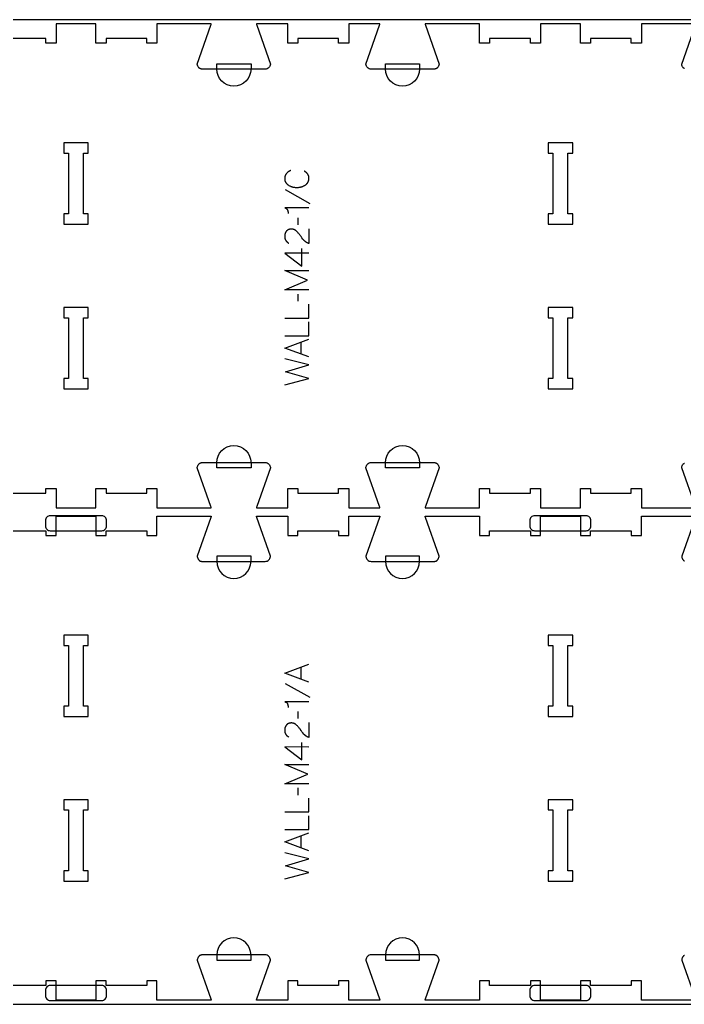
# Model space of a CAD drawing. Extents: x 0 to 4485, y 0 to 10771.
# Drawn here: x 1537 to 2360, y 5669 to 6889 of the extents above; entities that cross this region are included whole.
import ezdxf

# ---------------------------------------------------------------- set-up
doc = ezdxf.new("R2010")
doc.units = 0
for name, color, linetype in [('0_SHEET_SPRUCEPLY_2440X122', 1, 'CONTINUOUS'), ('1_ANYTOOL_1MMDEEP_LABELS_S', 2, 'CONTINUOUS'), ('3_ANYTOOL_CUTTHROUGH_INSID', 4, 'CONTINUOUS'), ('4_ANYTOOL_CUTTHROUGH_OUTSI', 5, 'CONTINUOUS'), ('5_ANYTOOL_HALF_MILL_9MM_IN', 3, 'CONTINUOUS')]:
    doc.layers.add(name, color=color, linetype=linetype)

msp = doc.modelspace()

# ---------------------------------------------------------------- linework, layer by layer
at = {"layer": '0_SHEET_SPRUCEPLY_2440X122'}
msp.add_lwpolyline([(371.7, 6889.4), (371.7, 5669.4), (2811.7, 5669.4), (2811.7, 6889.4)], close=True, dxfattribs=at)
at = {"layer": '1_ANYTOOL_1MMDEEP_LABELS_S', "color": 2}
for points in [[(1872.8, 6702.6), (1872.4, 6702.4), (1872, 6702.3), (1871.6, 6702.1), (1871.2, 6701.9), (1870.8, 6701.7), (1870.5, 6701.5), (1870.1, 6701.3), (1869.8, 6701), (1869.5, 6700.8), (1869.1, 6700.5), (1868.8, 6700.3), (1868.5, 6700), (1868.2, 6699.7), (1867.9, 6699.4), (1867.7, 6699.2), (1867.4, 6698.8), (1867.3, 6698.7), (1867.1, 6698.5), (1867, 6698.4), (1866.9, 6698.2), (1866.8, 6698), (1866.7, 6697.9), (1866.6, 6697.7), (1866.5, 6697.5), (1866.4, 6697.3), (1866.3, 6697.2), (1866.2, 6697), (1866.1, 6696.8), (1866, 6696.6), (1865.9, 6696.4), (1865.9, 6696.3), (1865.8, 6696.1), (1865.7, 6695.9), (1865.7, 6695.7), (1865.6, 6695.5), (1865.6, 6695.3), (1865.5, 6695.1), (1865.5, 6694.9), (1865.4, 6694.7), (1865.4, 6694.5), (1865.4, 6694.3), (1865.3, 6694), (1865.3, 6693.8), (1865.3, 6693.6), (1865.3, 6693.4), (1865.3, 6693.2), (1865.3, 6693), (1865.3, 6692.7), (1865.3, 6692.4), (1865.3, 6692.1), (1865.3, 6691.7), (1865.3, 6691.4), (1865.4, 6691.1), (1865.4, 6690.8), (1865.5, 6690.4), (1865.6, 6690.1), (1865.6, 6689.8), (1865.7, 6689.5), (1865.8, 6689.3), (1865.9, 6689), (1866, 6688.7), (1866.1, 6688.6), (1866.2, 6688.4), (1866.2, 6688.3), (1866.3, 6688.2), (1866.4, 6688), (1866.4, 6687.9), (1866.5, 6687.8), (1866.6, 6687.6), (1866.7, 6687.5), (1866.7, 6687.4), (1866.8, 6687.3), (1866.9, 6687.1), (1867, 6687), (1867.1, 6686.9), (1867.3, 6686.7), (1867.5, 6686.4), (1867.7, 6686.2), (1867.9, 6686), (1868.1, 6685.8), (1868.4, 6685.5), (1868.6, 6685.3), (1868.9, 6685.1), (1869.1, 6684.9), (1869.4, 6684.8), (1869.7, 6684.6), (1870, 6684.4), (1870.5, 6684.1), (1871.1, 6683.7), (1871.7, 6683.4), (1872.4, 6683.2), (1873, 6682.9), (1873.6, 6682.7), (1874.2, 6682.5), (1874.9, 6682.3), (1875.5, 6682.1), (1876.2, 6682), (1876.8, 6681.9), (1877.5, 6681.8), (1878.2, 6681.7), (1878.9, 6681.6), (1879.6, 6681.6), (1880.3, 6681.6), (1881, 6681.6), (1881.7, 6681.6), (1882.3, 6681.7), (1883, 6681.8), (1883.7, 6681.9), (1884.3, 6682), (1885, 6682.1), (1885.3, 6682.2), (1885.6, 6682.3), (1886, 6682.4), (1886.3, 6682.5), (1886.6, 6682.6), (1886.9, 6682.7), (1887.2, 6682.8), (1887.5, 6682.9), (1888.2, 6683.2), (1888.8, 6683.5), (1889.4, 6683.8), (1890, 6684.1), (1890.6, 6684.4), (1890.9, 6684.6), (1891.1, 6684.8), (1891.4, 6685), (1891.7, 6685.2), (1891.9, 6685.4), (1892.2, 6685.6), (1892.4, 6685.8), (1892.6, 6686.1), (1892.8, 6686.3), (1893, 6686.5), (1893.2, 6686.7), (1893.3, 6686.9), (1893.4, 6687), (1893.5, 6687.1), (1893.6, 6687.2), (1893.7, 6687.4), (1893.8, 6687.5), (1893.9, 6687.6), (1893.9, 6687.8), (1894, 6687.9), (1894.1, 6688), (1894.2, 6688.2), (1894.2, 6688.3), (1894.4, 6688.6), (1894.5, 6688.9), (1894.6, 6689.2), (1894.7, 6689.4), (1894.8, 6689.7), (1894.9, 6690.1), (1895, 6690.4), (1895, 6690.7), (1895.1, 6691), (1895.2, 6691.3), (1895.2, 6691.7), (1895.2, 6692), (1895.2, 6692.4), (1895.3, 6692.7), (1895.3, 6693.1), (1895.3, 6693.5), (1895.2, 6693.8), (1895.2, 6694), (1895.2, 6694.2), (1895.2, 6694.4), (1895.2, 6694.6), (1895.1, 6694.7), (1895.1, 6694.9), (1895.1, 6695.1), (1895, 6695.3), (1895, 6695.4), (1895, 6695.6), (1894.9, 6695.8), (1894.9, 6695.9), (1894.8, 6696.1), (1894.7, 6696.3), (1894.7, 6696.4), (1894.6, 6696.6), (1894.6, 6696.7), (1894.5, 6696.9), (1894.4, 6697), (1894.3, 6697.2), (1894.3, 6697.3), (1894.2, 6697.5), (1894.1, 6697.6), (1894, 6697.8), (1893.9, 6697.9), (1893.8, 6698), (1893.7, 6698.2), (1893.6, 6698.3), (1893.4, 6698.6), (1893.2, 6698.8), (1893, 6699.1), (1892.8, 6699.3), (1892.5, 6699.6), (1892.3, 6699.8), (1892, 6700.1), (1891.8, 6700.3), (1891.5, 6700.5), (1891.2, 6700.7), (1891, 6700.9), (1890.7, 6701.1), (1890.4, 6701.3), (1890.1, 6701.5), (1889.8, 6701.7), (1889.4, 6701.9)], [(1865.7, 6679), (1896.5, 6661.8)], [(1895.3, 6656.3), (1865.2, 6656.3), (1865.4, 6656.2), (1865.5, 6656.2), (1865.7, 6656.2), (1865.8, 6656.2), (1865.9, 6656.1), (1866.1, 6656.1), (1866.2, 6656), (1866.4, 6656), (1866.5, 6655.9), (1866.6, 6655.9), (1866.7, 6655.9), (1866.7, 6655.8), (1866.8, 6655.8), (1866.8, 6655.8), (1866.9, 6655.7), (1867, 6655.7), (1867, 6655.7), (1867.1, 6655.6), (1867.1, 6655.6), (1867.2, 6655.5), (1867.2, 6655.5), (1867.3, 6655.5), (1867.3, 6655.4), (1867.4, 6655.4), (1867.5, 6655.3), (1867.5, 6655.3), (1867.6, 6655.2), (1867.6, 6655.2), (1867.6, 6655.2), (1867.7, 6655.1), (1867.7, 6655.1), (1867.8, 6655), (1867.9, 6654.9), (1868, 6654.8), (1868.1, 6654.7), (1868.1, 6654.6), (1868.2, 6654.4), (1868.3, 6654.3), (1868.4, 6654.2), (1868.4, 6654.1), (1868.5, 6653.9), (1868.6, 6653.8), (1868.6, 6653.6), (1868.7, 6653.4), (1868.9, 6653.1), (1869, 6652.8), (1869.1, 6652.5), (1869.1, 6652.2), (1869.2, 6652), (1869.3, 6651.7), (1869.4, 6651.4), (1869.4, 6651.1), (1869.5, 6650.9), (1869.5, 6650.6), (1869.5, 6650.3), (1869.6, 6650.1), (1869.6, 6649.8), (1869.6, 6649.5), (1869.6, 6649.3)], [(1881.4, 6644.1), (1881.5, 6635.3)], [(1895.2, 6630.4), (1895.2, 6612.1), (1894.7, 6612.3), (1894.5, 6612.3), (1894.3, 6612.4), (1894.1, 6612.5), (1893.8, 6612.6), (1893.6, 6612.7), (1893.4, 6612.8), (1893.2, 6612.9), (1893, 6613), (1892.8, 6613.1), (1892.6, 6613.2), (1892.4, 6613.3), (1892.2, 6613.4), (1892, 6613.6), (1891.8, 6613.7), (1891.6, 6613.8), (1891.4, 6614), (1891.2, 6614.1), (1891, 6614.2), (1890.9, 6614.4), (1890.7, 6614.5), (1890.5, 6614.7), (1890.3, 6614.8), (1890.2, 6615), (1890, 6615.1), (1889.8, 6615.3), (1889.7, 6615.5), (1889.5, 6615.6), (1889.3, 6615.8), (1889, 6616.2), (1887.8, 6617.6), (1886.6, 6619.1), (1885.5, 6620.6), (1884.3, 6622.2), (1883.8, 6622.9), (1883.2, 6623.7), (1882.6, 6624.4), (1882, 6625.1), (1881.4, 6625.7), (1880.8, 6626.4), (1880.2, 6627), (1879.6, 6627.6), (1879.5, 6627.7), (1879.3, 6627.9), (1879.1, 6628), (1879, 6628.1), (1878.8, 6628.3), (1878.6, 6628.4), (1878.5, 6628.5), (1878.3, 6628.6), (1878.1, 6628.7), (1878, 6628.8), (1877.8, 6628.9), (1877.6, 6629), (1877.4, 6629.1), (1877.2, 6629.2), (1877, 6629.3), (1876.8, 6629.4), (1876.7, 6629.4), (1876.5, 6629.5), (1876.3, 6629.6), (1876.1, 6629.6), (1875.9, 6629.7), (1875.7, 6629.7), (1875.5, 6629.8), (1875.2, 6629.8), (1875, 6629.8), (1874.8, 6629.9), (1874.6, 6629.9), (1874.4, 6629.9), (1874.2, 6629.9), (1873.9, 6629.9), (1873.7, 6629.9), (1873.5, 6629.9), (1873.2, 6629.9), (1873, 6629.9), (1872.8, 6629.9), (1872.5, 6629.9), (1872.3, 6629.9), (1872.1, 6629.9), (1871.8, 6629.8), (1871.6, 6629.8), (1871.4, 6629.7), (1871.2, 6629.7), (1871, 6629.7), (1870.7, 6629.6), (1870.5, 6629.5), (1870.3, 6629.5), (1870.1, 6629.4), (1869.9, 6629.3), (1869.8, 6629.2), (1869.6, 6629.1), (1869.4, 6629.1), (1869.2, 6629), (1869, 6628.9), (1868.9, 6628.8), (1868.7, 6628.6), (1868.5, 6628.5), (1868.4, 6628.4), (1868.2, 6628.3), (1868.1, 6628.1), (1867.9, 6628), (1867.8, 6627.9), (1867.6, 6627.7), (1867.5, 6627.6), (1867.4, 6627.4), (1867.2, 6627.3), (1867.1, 6627.1), (1867, 6626.9), (1866.9, 6626.8), (1866.8, 6626.6), (1866.7, 6626.4), (1866.5, 6626.3), (1866.4, 6626.1), (1866.3, 6625.9), (1866.3, 6625.7), (1866.2, 6625.5), (1866.1, 6625.3), (1866, 6625.1), (1865.9, 6625), (1865.9, 6624.8), (1865.8, 6624.6), (1865.7, 6624.4), (1865.7, 6624.2), (1865.6, 6623.9), (1865.6, 6623.7), (1865.5, 6623.5), (1865.5, 6623.3), (1865.4, 6623.1), (1865.4, 6622.9), (1865.4, 6622.7), (1865.3, 6622.4), (1865.3, 6622.2), (1865.3, 6622), (1865.3, 6621.7), (1865.3, 6621.5), (1865.3, 6621), (1865.3, 6620.7), (1865.3, 6620.3), (1865.3, 6620), (1865.3, 6619.6), (1865.4, 6619.3), (1865.4, 6618.9), (1865.5, 6618.6), (1865.6, 6618.3), (1865.7, 6618), (1865.7, 6617.8), (1865.8, 6617.7), (1865.8, 6617.5), (1865.9, 6617.4), (1865.9, 6617.2), (1866, 6617.1), (1866, 6616.9), (1866.1, 6616.8), (1866.2, 6616.6), (1866.2, 6616.5), (1866.3, 6616.4), (1866.4, 6616.2), (1866.5, 6616.1), (1866.5, 6616), (1866.6, 6615.8), (1866.7, 6615.7), (1866.8, 6615.6), (1866.9, 6615.4), (1867, 6615.3), (1867.1, 6615.2), (1867.2, 6615.1), (1867.3, 6614.9), (1867.4, 6614.8), (1867.5, 6614.7), (1867.6, 6614.6), (1867.7, 6614.5), (1867.8, 6614.4), (1867.9, 6614.3), (1868, 6614.2), (1868.1, 6614), (1868.3, 6613.9), (1868.4, 6613.8), (1868.6, 6613.6), (1868.9, 6613.4), (1869.2, 6613.2), (1869.5, 6613.1), (1869.7, 6612.9), (1870.1, 6612.7), (1870.4, 6612.5)], [(1895.3, 6600.2), (1865.2, 6600.2), (1886.6, 6584.2)], [(1886.6, 6584.2), (1886.6, 6606)], [(1895.3, 6554.6), (1865.3, 6554.6), (1893.6, 6566.6), (1865.4, 6578.6), (1895.3, 6578.6)], [(1881.4, 6549.5), (1881.5, 6540.7)], [(1865.3, 6519.8), (1895.3, 6519.8), (1895.3, 6536.9)], [(1865.3, 6497.9), (1895.3, 6497.9), (1895.3, 6515)], [(1895.3, 6471.7), (1865.3, 6482.6), (1895.3, 6493.7)], [(1885.7, 6475.2), (1885.7, 6490.1)], [(1865.3, 6437), (1895.3, 6444.7), (1866.2, 6453.2), (1895.3, 6461.6), (1865.3, 6469.1)], [(1895.3, 6068.7), (1865.3, 6079.6), (1895.3, 6090.7)], [(1885.7, 6072.2), (1885.7, 6087.1)], [(1865.8, 6067), (1896.5, 6049.8)], [(1895.3, 6044.3), (1865.2, 6044.3), (1865.4, 6044.3), (1865.5, 6044.2), (1865.7, 6044.2), (1865.8, 6044.2), (1866, 6044.1), (1866.1, 6044.1), (1866.2, 6044.1), (1866.4, 6044), (1866.5, 6044), (1866.6, 6043.9), (1866.7, 6043.9), (1866.7, 6043.8), (1866.8, 6043.8), (1866.9, 6043.8), (1866.9, 6043.7), (1867, 6043.7), (1867, 6043.7), (1867.1, 6043.6), (1867.2, 6043.6), (1867.2, 6043.6), (1867.3, 6043.5), (1867.3, 6043.5), (1867.4, 6043.4), (1867.4, 6043.4), (1867.5, 6043.4), (1867.5, 6043.3), (1867.6, 6043.3), (1867.6, 6043.2), (1867.7, 6043.2), (1867.7, 6043.1), (1867.8, 6043.1), (1867.8, 6043), (1867.9, 6042.9), (1868, 6042.8), (1868.1, 6042.7), (1868.2, 6042.6), (1868.2, 6042.5), (1868.3, 6042.3), (1868.4, 6042.2), (1868.5, 6042.1), (1868.5, 6042), (1868.6, 6041.8), (1868.7, 6041.7), (1868.8, 6041.4), (1868.9, 6041.1), (1869, 6040.8), (1869.1, 6040.5), (1869.2, 6040.3), (1869.2, 6040), (1869.3, 6039.7), (1869.4, 6039.4), (1869.4, 6039.2), (1869.5, 6038.9), (1869.5, 6038.6), (1869.6, 6038.3), (1869.6, 6038.1), (1869.6, 6037.8), (1869.6, 6037.6), (1869.6, 6037.3)], [(1881.4, 6032.2), (1881.5, 6023.4)], [(1895.2, 6018.4), (1895.2, 6000.1), (1894.7, 6000.3), (1894.5, 6000.4), (1894.3, 6000.5), (1894.1, 6000.5), (1893.9, 6000.6), (1893.6, 6000.7), (1893.4, 6000.8), (1893.2, 6000.9), (1893, 6001), (1892.8, 6001.1), (1892.6, 6001.2), (1892.4, 6001.4), (1892.2, 6001.5), (1892, 6001.6), (1891.8, 6001.7), (1891.6, 6001.8), (1891.4, 6002), (1891.3, 6002.1), (1891.1, 6002.2), (1890.9, 6002.4), (1890.7, 6002.5), (1890.5, 6002.7), (1890.4, 6002.8), (1890.2, 6003), (1890, 6003.2), (1889.9, 6003.3), (1889.7, 6003.5), (1889.5, 6003.7), (1889.4, 6003.8), (1889.1, 6004.2), (1887.8, 6005.7), (1886.6, 6007.2), (1885.5, 6008.7), (1884.4, 6010.2), (1883.8, 6011), (1883.2, 6011.7), (1882.6, 6012.4), (1882.1, 6013.1), (1881.5, 6013.7), (1880.9, 6014.4), (1880.3, 6015), (1879.6, 6015.6), (1879.5, 6015.8), (1879.3, 6015.9), (1879.2, 6016), (1879, 6016.2), (1878.8, 6016.3), (1878.7, 6016.4), (1878.5, 6016.5), (1878.3, 6016.6), (1878.2, 6016.8), (1878, 6016.9), (1877.8, 6017), (1877.6, 6017.1), (1877.4, 6017.1), (1877.2, 6017.2), (1877.1, 6017.3), (1876.9, 6017.4), (1876.7, 6017.5), (1876.5, 6017.5), (1876.3, 6017.6), (1876.1, 6017.6), (1875.9, 6017.7), (1875.7, 6017.7), (1875.5, 6017.8), (1875.3, 6017.8), (1875.1, 6017.9), (1874.8, 6017.9), (1874.6, 6017.9), (1874.4, 6017.9), (1874.2, 6018), (1874, 6018), (1873.7, 6018), (1873.5, 6018), (1873.3, 6018), (1873, 6018), (1872.8, 6018), (1872.5, 6017.9), (1872.3, 6017.9), (1872.1, 6017.9), (1871.8, 6017.9), (1871.6, 6017.8), (1871.4, 6017.8), (1871.2, 6017.7), (1871, 6017.7), (1870.8, 6017.6), (1870.6, 6017.6), (1870.4, 6017.5), (1870.2, 6017.4), (1870, 6017.3), (1869.8, 6017.3), (1869.6, 6017.2), (1869.4, 6017.1), (1869.2, 6017), (1869.1, 6016.9), (1868.9, 6016.8), (1868.7, 6016.7), (1868.6, 6016.6), (1868.4, 6016.4), (1868.2, 6016.3), (1868.1, 6016.2), (1867.9, 6016), (1867.8, 6015.9), (1867.7, 6015.8), (1867.5, 6015.6), (1867.4, 6015.4), (1867.3, 6015.3), (1867.1, 6015.1), (1867, 6015), (1866.9, 6014.8), (1866.8, 6014.6), (1866.7, 6014.5), (1866.6, 6014.3), (1866.5, 6014.1), (1866.4, 6013.9), (1866.3, 6013.7), (1866.2, 6013.5), (1866.1, 6013.4), (1866, 6013.2), (1866, 6013), (1865.9, 6012.8), (1865.8, 6012.6), (1865.7, 6012.4), (1865.7, 6012.2), (1865.6, 6012), (1865.6, 6011.8), (1865.5, 6011.6), (1865.5, 6011.3), (1865.5, 6011.1), (1865.4, 6010.9), (1865.4, 6010.7), (1865.4, 6010.5), (1865.3, 6010.2), (1865.3, 6010), (1865.3, 6009.8), (1865.3, 6009.5), (1865.3, 6009.1), (1865.3, 6008.7), (1865.3, 6008.3), (1865.3, 6008), (1865.4, 6007.6), (1865.4, 6007.3), (1865.5, 6007), (1865.5, 6006.6), (1865.6, 6006.3), (1865.7, 6006), (1865.7, 6005.8), (1865.8, 6005.7), (1865.8, 6005.5), (1865.9, 6005.4), (1865.9, 6005.2), (1866, 6005.1), (1866.1, 6004.9), (1866.1, 6004.8), (1866.2, 6004.7), (1866.3, 6004.5), (1866.3, 6004.4), (1866.4, 6004.2), (1866.5, 6004.1), (1866.6, 6004), (1866.6, 6003.8), (1866.7, 6003.7), (1866.8, 6003.6), (1866.9, 6003.5), (1867, 6003.3), (1867.1, 6003.2), (1867.2, 6003.1), (1867.3, 6003), (1867.4, 6002.9), (1867.5, 6002.7), (1867.6, 6002.6), (1867.7, 6002.5), (1867.8, 6002.4), (1867.9, 6002.3), (1868, 6002.2), (1868.2, 6002.1), (1868.3, 6002), (1868.4, 6001.9), (1868.7, 6001.7), (1868.9, 6001.5), (1869.2, 6001.3), (1869.5, 6001.1), (1869.8, 6000.9), (1870.1, 6000.7), (1870.4, 6000.6)], [(1886.6, 5972.2), (1886.6, 5994)], [(1895.3, 5988.2), (1865.2, 5988.3), (1886.6, 5972.2)], [(1895.3, 5942.7), (1865.3, 5942.7), (1893.7, 5954.7), (1865.4, 5966.7), (1895.3, 5966.7)], [(1881.4, 5937.5), (1881.5, 5928.7)], [(1865.3, 5907.8), (1895.3, 5907.8), (1895.3, 5924.9)], [(1865.3, 5886), (1895.3, 5886), (1895.3, 5903.1)], [(1895.3, 5859.7), (1865.3, 5870.6), (1895.3, 5881.7)], [(1885.7, 5863.2), (1885.7, 5878.1)], [(1865.3, 5825), (1895.3, 5832.7), (1866.2, 5841.2), (1895.3, 5849.7), (1865.3, 5857.2)]]:
    msp.add_lwpolyline(points, dxfattribs=at)
at = {"layer": '3_ANYTOOL_CUTTHROUGH_INSID', "color": 4}
for points in [[(1621.7, 6736.7), (1591.5, 6736.7), (1591.5, 6724.2), (1597.5, 6724.2), (1597.5, 6648.7), (1591.5, 6648.7), (1591.5, 6636.2), (1622, 6636.2), (1622, 6648.7), (1616, 6648.7), (1616, 6724.2), (1622, 6724.2), (1622, 6736.7)], [(2221.7, 6736.7), (2191.5, 6736.7), (2191.5, 6724.2), (2197.5, 6724.2), (2197.5, 6648.7), (2191.5, 6648.7), (2191.5, 6636.2), (2222, 6636.2), (2222, 6648.7), (2216, 6648.7), (2216, 6724.2), (2222, 6724.2), (2222, 6736.7)], [(1591.7, 6432.2), (1622, 6432.2), (1622, 6444.7), (1616, 6444.7), (1616, 6520.2), (1622, 6520.2), (1622, 6532.7), (1591.5, 6532.7), (1591.5, 6520.2), (1597.5, 6520.2), (1597.5, 6444.7), (1591.5, 6444.7), (1591.5, 6432.2)], [(2191.7, 6432.2), (2222, 6432.2), (2222, 6444.7), (2216, 6444.7), (2216, 6520.2), (2222, 6520.2), (2222, 6532.7), (2191.5, 6532.7), (2191.5, 6520.2), (2197.5, 6520.2), (2197.5, 6444.7), (2191.5, 6444.7), (2191.5, 6432.2)], [(1591.5, 6126.4), (1591.5, 6114.2), (1597.5, 6114.2), (1597.5, 6038.7), (1591.5, 6038.7), (1591.5, 6026.2), (1622, 6026.2), (1622, 6038.7), (1616, 6038.7), (1616, 6114.2), (1622, 6114.2), (1622, 6126.7), (1591.5, 6126.7)], [(2191.5, 6126.4), (2191.5, 6114.2), (2197.5, 6114.2), (2197.5, 6038.7), (2191.5, 6038.7), (2191.5, 6026.2), (2222, 6026.2), (2222, 6038.7), (2216, 6038.7), (2216, 6114.2), (2222, 6114.2), (2222, 6126.7), (2191.5, 6126.7)], [(1622, 5822.4), (1622, 5834.7), (1616, 5834.7), (1616, 5910.2), (1622, 5910.2), (1622, 5922.7), (1591.5, 5922.7), (1591.5, 5910.2), (1597.5, 5910.2), (1597.5, 5834.7), (1591.5, 5834.7), (1591.5, 5822.2), (1622, 5822.2)], [(2222, 5822.4), (2222, 5834.7), (2216, 5834.7), (2216, 5910.2), (2222, 5910.2), (2222, 5922.7), (2191.5, 5922.7), (2191.5, 5910.2), (2197.5, 5910.2), (2197.5, 5834.7), (2191.5, 5834.7), (2191.5, 5822.2), (2222, 5822.2)]]:
    msp.add_lwpolyline(points, close=True, dxfattribs=at)
at = {"layer": '4_ANYTOOL_CUTTHROUGH_OUTSI', "color": 5}
for points in [[(2374.1, 6884.2), (2356.7, 6884.2), (2307, 6884.2), (2307, 6860.2), (2294.5, 6860.2), (2294.5, 6866.2), (2244, 6866.2), (2244, 6860.2), (2231.5, 6860.2), (2231.5, 6884.2), (2182, 6884.2), (2182, 6860.2), (2169.5, 6860.2), (2169.5, 6866.2), (2119, 6866.2), (2119, 6860.2), (2106.5, 6860.2), (2106.5, 6884.2), (2056.7, 6884.2), (2039.3, 6884.2), (2039.3, 6884.2, 0.061485), (2039.5, 6882.8), (2056.4, 6834.5), (2056.4, 6834.5), (2056.4, 6834.4), (2056.4, 6834.4, -0.198912), (2054.6, 6830), (2054.5, 6829.9), (2054.4, 6829.8), (2054.2, 6829.7), (2054.1, 6829.6), (2054, 6829.5), (2053.9, 6829.4), (2053.8, 6829.3), (2053.6, 6829.2), (2053.5, 6829.1), (2053.4, 6829.1), (2053.2, 6829), (2053.1, 6828.9), (2053, 6828.8), (2052.8, 6828.8), (2052.7, 6828.7), (2052.5, 6828.6), (2052.4, 6828.6), (2052.3, 6828.5), (2052.1, 6828.5), (2052, 6828.4), (2051.8, 6828.4), (2051.7, 6828.4), (2051.5, 6828.3), (2051.4, 6828.3), (2051.2, 6828.3), (2051.1, 6828.2), (2050.9, 6828.2), (2050.8, 6828.2), (2050.6, 6828.2), (2050.5, 6828.2), (2050.3, 6828.2), (2050.2, 6828.2), (1972.2, 6828.2, -0.414214), (1965.9, 6834.4), (1965.9, 6834.5), (1965.9, 6834.5), (1982.8, 6882.8), (1982.8, 6882.8, 0.061485), (1983.1, 6884.2), (1944.5, 6884.2), (1944.5, 6860.2), (1932, 6860.2), (1932, 6866.2), (1881.5, 6866.2), (1881.5, 6860.2), (1869, 6860.2), (1869, 6884.2), (1830.4, 6884.2), (1830.4, 6884.2, 0.061485), (1830.6, 6882.8), (1847.5, 6834.5), (1847.5, 6834.5), (1847.5, 6834.4), (1847.5, 6834.4, -0.414214), (1841.2, 6828.2), (1763.2, 6828.2), (1763.1, 6828.2), (1762.9, 6828.2), (1762.8, 6828.2), (1762.6, 6828.2), (1762.5, 6828.2), (1762.3, 6828.2), (1762.2, 6828.3), (1762, 6828.3), (1761.9, 6828.3), (1761.7, 6828.4), (1761.6, 6828.4), (1761.4, 6828.4), (1761.3, 6828.5), (1761.1, 6828.5), (1761, 6828.6), (1760.9, 6828.6), (1760.7, 6828.7), (1760.6, 6828.8), (1760.4, 6828.8), (1760.3, 6828.9), (1760.2, 6829), (1760, 6829.1), (1759.9, 6829.1), (1759.8, 6829.2), (1759.6, 6829.3), (1759.5, 6829.4), (1759.4, 6829.5), (1759.3, 6829.6), (1759.2, 6829.7), (1759, 6829.8), (1758.9, 6829.9), (1758.8, 6830, -0.198912), (1757, 6834.4), (1757, 6834.5), (1757, 6834.5), (1773.9, 6882.8), (1773.9, 6882.8, 0.061485), (1774.1, 6884.2), (1756.7, 6884.2), (1707, 6884.2), (1707, 6860.2), (1694.5, 6860.2), (1694.5, 6866.2), (1644, 6866.2), (1644, 6860.2), (1631.5, 6860.2), (1631.5, 6884.2), (1582, 6884.2), (1582, 6860.2), (1569.5, 6860.2), (1569.5, 6866.2), (1519, 6866.2)], [(2360.3, 6828.9), (2360.2, 6829), (2360, 6829.1), (2359.9, 6829.1), (2359.8, 6829.2), (2359.6, 6829.3), (2359.5, 6829.4), (2359.4, 6829.5), (2359.3, 6829.6), (2359.2, 6829.7), (2359, 6829.8), (2358.9, 6829.9), (2358.8, 6830, -0.198912), (2357, 6834.4), (2357, 6834.5), (2357, 6834.5), (2373.9, 6882.8)], [(1519, 6302.7), (1569.5, 6302.7), (1569.5, 6308.7), (1582, 6308.7), (1582, 6284.7), (1631.5, 6284.7), (1631.5, 6308.7), (1644, 6308.7), (1644, 6302.7), (1694.5, 6302.7), (1694.5, 6308.7), (1707, 6308.7), (1707, 6284.7), (1774.1, 6284.7), (1774.1, 6284.7, 0.061485), (1773.9, 6286.1), (1757, 6334.3), (1757, 6334.4), (1757, 6334.4), (1757, 6334.4, -0.198912), (1758.8, 6338.8), (1758.9, 6338.9), (1759, 6339), (1759.2, 6339.1), (1759.3, 6339.2), (1759.4, 6339.3), (1759.5, 6339.4), (1759.6, 6339.5), (1759.8, 6339.6), (1759.9, 6339.7), (1760, 6339.8), (1760.2, 6339.9), (1760.3, 6339.9), (1760.4, 6340), (1760.6, 6340.1), (1760.7, 6340.1), (1760.9, 6340.2), (1761, 6340.3), (1761.1, 6340.3), (1761.3, 6340.4), (1761.4, 6340.4), (1761.6, 6340.4), (1761.7, 6340.5), (1761.9, 6340.5), (1762, 6340.6), (1762.2, 6340.6), (1762.3, 6340.6), (1762.5, 6340.6), (1762.6, 6340.6), (1762.8, 6340.7), (1762.9, 6340.7), (1763.1, 6340.7), (1763.2, 6340.7), (1841.2, 6340.7, -0.414214), (1847.5, 6334.4), (1847.5, 6334.4), (1847.5, 6334.3), (1830.6, 6286.1), (1830.6, 6286.1, 0.061485), (1830.4, 6284.7), (1869, 6284.7), (1869, 6308.7), (1881.5, 6308.7), (1881.5, 6302.7), (1932, 6302.7), (1932, 6308.7), (1944.5, 6308.7), (1944.5, 6308.4), (1944.5, 6284.7), (1983.1, 6284.7), (1983.1, 6284.7, 0.061485), (1982.8, 6286.1), (1965.9, 6334.3), (1965.9, 6334.4), (1965.9, 6334.4), (1965.9, 6334.4, -0.414214), (1972.2, 6340.7), (2050.2, 6340.7), (2050.3, 6340.7), (2050.5, 6340.7), (2050.6, 6340.7), (2050.8, 6340.6), (2050.9, 6340.6), (2051.1, 6340.6), (2051.2, 6340.6), (2051.4, 6340.6), (2051.5, 6340.5), (2051.7, 6340.5), (2051.8, 6340.4), (2052, 6340.4), (2052.1, 6340.4), (2052.3, 6340.3), (2052.4, 6340.3), (2052.5, 6340.2), (2052.7, 6340.1), (2052.8, 6340.1), (2053, 6340), (2053.1, 6339.9), (2053.2, 6339.9), (2053.4, 6339.8), (2053.5, 6339.7), (2053.6, 6339.6), (2053.8, 6339.5), (2053.9, 6339.4), (2054, 6339.3), (2054.1, 6339.2), (2054.2, 6339.1), (2054.4, 6339), (2054.5, 6338.9), (2054.6, 6338.8, -0.198912), (2056.4, 6334.4), (2056.4, 6334.4), (2056.4, 6334.3), (2039.5, 6286.1), (2039.5, 6286.1, 0.061485), (2039.3, 6284.7), (2106.5, 6284.7), (2106.5, 6308.7), (2119, 6308.7), (2119, 6302.7), (2169.5, 6302.7), (2169.5, 6308.7), (2182, 6308.7), (2182, 6284.7), (2231.5, 6284.7), (2231.5, 6308.7), (2244, 6308.7), (2244, 6302.7), (2294.5, 6302.7), (2294.5, 6308.7), (2307, 6308.7), (2307, 6284.7), (2374.1, 6284.7)], [(2373.9, 6286.1), (2357, 6334.3), (2357, 6334.4), (2357, 6334.4), (2357, 6334.4, -0.198912), (2358.8, 6338.8), (2358.9, 6338.9), (2359, 6339), (2359.2, 6339.1), (2359.3, 6339.2), (2359.4, 6339.3), (2359.5, 6339.4), (2359.6, 6339.5), (2359.8, 6339.6), (2359.9, 6339.7), (2360, 6339.8), (2360.2, 6339.9), (2360.3, 6339.9)], [(1519, 6256.2), (1569.5, 6256.2), (1569.5, 6250.2), (1582, 6250.2), (1582, 6274.2), (1631.5, 6274.2), (1631.5, 6250.2), (1644, 6250.2), (1644, 6256.2), (1694.5, 6256.2), (1694.5, 6250.2), (1707, 6250.2), (1707, 6274.2), (1774.1, 6274.2), (1774.1, 6274.2, -0.061485), (1773.9, 6272.8), (1757, 6224.5), (1757, 6224.5), (1757, 6224.4), (1757, 6224.4, 0.198912), (1758.8, 6220), (1758.9, 6219.9), (1759, 6219.8), (1759.2, 6219.7), (1759.3, 6219.6), (1759.4, 6219.5), (1759.5, 6219.4), (1759.6, 6219.3), (1759.8, 6219.2), (1759.9, 6219.1), (1760, 6219.1), (1760.2, 6219), (1760.3, 6218.9), (1760.4, 6218.8), (1760.6, 6218.8), (1760.7, 6218.7), (1760.9, 6218.6), (1761, 6218.6), (1761.1, 6218.5), (1761.3, 6218.5), (1761.4, 6218.4), (1761.6, 6218.4), (1761.7, 6218.4), (1761.9, 6218.3), (1762, 6218.3), (1762.2, 6218.3), (1762.3, 6218.2), (1762.5, 6218.2), (1762.6, 6218.2), (1762.8, 6218.2), (1762.9, 6218.2), (1763.1, 6218.2), (1763.2, 6218.2), (1841.2, 6218.2, 0.414214), (1847.5, 6224.4), (1847.5, 6224.5), (1847.5, 6224.5), (1830.6, 6272.8), (1830.6, 6272.8, -0.061485), (1830.4, 6274.2), (1869, 6274.2), (1869, 6250.2), (1881.5, 6250.2), (1881.5, 6256.2), (1932, 6256.2), (1932, 6250.2), (1944.5, 6250.2), (1944.5, 6274.2), (1983.1, 6274.2), (1983.1, 6274.2, -0.061485), (1982.8, 6272.8), (1965.9, 6224.5), (1965.9, 6224.5), (1965.9, 6224.4), (1965.9, 6224.4, 0.414214), (1972.2, 6218.2), (2050.2, 6218.2), (2050.3, 6218.2), (2050.5, 6218.2), (2050.6, 6218.2), (2050.8, 6218.2), (2050.9, 6218.2), (2051.1, 6218.2), (2051.2, 6218.3), (2051.4, 6218.3), (2051.5, 6218.3), (2051.7, 6218.4), (2051.8, 6218.4), (2052, 6218.4), (2052.1, 6218.5), (2052.3, 6218.5), (2052.4, 6218.6), (2052.5, 6218.6), (2052.7, 6218.7), (2052.8, 6218.8), (2053, 6218.8), (2053.1, 6218.9), (2053.2, 6219), (2053.4, 6219.1), (2053.5, 6219.1), (2053.6, 6219.2), (2053.8, 6219.3), (2053.9, 6219.4), (2054, 6219.5), (2054.1, 6219.6), (2054.2, 6219.7), (2054.4, 6219.8), (2054.5, 6219.9), (2054.6, 6220, 0.198912), (2056.4, 6224.4), (2056.4, 6224.5), (2056.4, 6224.5), (2039.5, 6272.8), (2039.5, 6272.8, -0.061485), (2039.3, 6274.2), (2106.5, 6274.2), (2106.5, 6250.2), (2119, 6250.2), (2119, 6256.2), (2169.5, 6256.2), (2169.5, 6250.2), (2182, 6250.2), (2182, 6274.2), (2231.5, 6274.2), (2231.5, 6250.2), (2244, 6250.2), (2244, 6256.2), (2294.5, 6256.2), (2294.5, 6250.2), (2307, 6250.2), (2307, 6274.2), (2374.1, 6274.2)], [(2373.9, 6272.8), (2357, 6224.5), (2357, 6224.5), (2357, 6224.4), (2357, 6224.4, 0.198912), (2358.8, 6220), (2358.9, 6219.9), (2359, 6219.8), (2359.2, 6219.7), (2359.3, 6219.6), (2359.4, 6219.5), (2359.5, 6219.4), (2359.6, 6219.3), (2359.8, 6219.2), (2359.9, 6219.1), (2360, 6219.1), (2360.2, 6219), (2360.3, 6218.9)], [(2374.1, 5674.7), (2356.7, 5674.7), (2307, 5674.7), (2307, 5698.7), (2294.5, 5698.7), (2294.5, 5692.7), (2244, 5692.7), (2244, 5698.7), (2231.5, 5698.7), (2231.5, 5674.7), (2182, 5674.7), (2182, 5698.7), (2181.7, 5698.7), (2169.5, 5698.7), (2169.5, 5692.7), (2119, 5692.7), (2119, 5698.7), (2106.5, 5698.7), (2106.5, 5674.7), (2039.3, 5674.7), (2039.3, 5674.7, -0.061485), (2039.5, 5676.1), (2056.4, 5724.3), (2056.4, 5724.4), (2056.4, 5724.4), (2056.4, 5724.4, 0.198912), (2054.6, 5728.8), (2054.5, 5728.9), (2054.4, 5729), (2054.2, 5729.1), (2054.1, 5729.2), (2054, 5729.3), (2053.9, 5729.4), (2053.8, 5729.5), (2053.6, 5729.6), (2053.5, 5729.7), (2053.4, 5729.8), (2053.2, 5729.9), (2053.1, 5729.9), (2053, 5730), (2052.8, 5730.1), (2052.7, 5730.1), (2052.5, 5730.2), (2052.4, 5730.3), (2052.3, 5730.3), (2052.1, 5730.4), (2052, 5730.4), (2051.8, 5730.4), (2051.7, 5730.5), (2051.5, 5730.5), (2051.4, 5730.6), (2051.2, 5730.6), (2051.1, 5730.6), (2050.9, 5730.6), (2050.8, 5730.6), (2050.6, 5730.7), (2050.5, 5730.7), (2050.3, 5730.7), (2050.2, 5730.7), (1972.2, 5730.7, 0.414214), (1965.9, 5724.4), (1965.9, 5724.4), (1965.9, 5724.3), (1982.8, 5676.1), (1982.8, 5676.1, -0.061485), (1983.1, 5674.7), (1944.5, 5674.7), (1944.5, 5698.7), (1932, 5698.7), (1932, 5692.7), (1881.5, 5692.7), (1881.5, 5698.7), (1869, 5698.7), (1869, 5698.4), (1869, 5674.7), (1830.4, 5674.7), (1830.4, 5674.7, -0.061485), (1830.6, 5676.1), (1847.5, 5724.3), (1847.5, 5724.4), (1847.5, 5724.4), (1847.5, 5724.4, 0.414214), (1841.2, 5730.7), (1763.2, 5730.7), (1763.1, 5730.7), (1762.9, 5730.7), (1762.8, 5730.7), (1762.6, 5730.6), (1762.5, 5730.6), (1762.3, 5730.6), (1762.2, 5730.6), (1762, 5730.6), (1761.9, 5730.5), (1761.7, 5730.5), (1761.6, 5730.4), (1761.4, 5730.4), (1761.3, 5730.4), (1761.1, 5730.3), (1761, 5730.3), (1760.9, 5730.2), (1760.7, 5730.1), (1760.6, 5730.1), (1760.4, 5730), (1760.3, 5729.9), (1760.2, 5729.9), (1760, 5729.8), (1759.9, 5729.7), (1759.8, 5729.6), (1759.6, 5729.5), (1759.5, 5729.4), (1759.4, 5729.3), (1759.3, 5729.2), (1759.2, 5729.1), (1759, 5729), (1758.9, 5728.9), (1758.8, 5728.8, 0.198912), (1757, 5724.4), (1757, 5724.4), (1757, 5724.3), (1773.9, 5676.1), (1773.9, 5676.1, -0.061485), (1774.1, 5674.7), (1756.7, 5674.7), (1707, 5674.7), (1707, 5698.7), (1694.5, 5698.7), (1694.5, 5692.7), (1644, 5692.7), (1644, 5698.7), (1631.5, 5698.7), (1631.5, 5674.7), (1582, 5674.7), (1582, 5698.7), (1569.5, 5698.7), (1569.5, 5692.7), (1519, 5692.7)], [(2360.3, 5729.9), (2360.2, 5729.9), (2360, 5729.8), (2359.9, 5729.7), (2359.8, 5729.6), (2359.6, 5729.5), (2359.5, 5729.4), (2359.4, 5729.3), (2359.3, 5729.2), (2359.2, 5729.1), (2359, 5729), (2358.9, 5728.9), (2358.8, 5728.8, 0.198912), (2357, 5724.4), (2357, 5724.4), (2357, 5724.3), (2373.9, 5676.1)]]:
    msp.add_lwpolyline(points, format="xyb", dxfattribs=at)
at = {"layer": '5_ANYTOOL_HALF_MILL_9MM_IN'}
for points in [[(1823.5, 6828.4, -1), (1781, 6828.4), (1781, 6828.7), (1781, 6834.7), (1823.5, 6834.7), (1823.5, 6828.7), (1823.5, 6828.4)], [(2032.4, 6828.4, -1), (1989.9, 6828.4), (1989.9, 6828.7), (1989.9, 6834.7), (2032.4, 6834.7), (2032.4, 6828.7), (2032.4, 6828.4)], [(1781, 6340.4, -1), (1823.5, 6340.4), (1823.5, 6340.2), (1823.5, 6334.2), (1781, 6334.2), (1781, 6340.2), (1781, 6340.4)], [(1989.9, 6340.4, -1), (2032.4, 6340.4), (2032.4, 6340.2), (2032.4, 6334.2), (1989.9, 6334.2), (1989.9, 6340.2), (1989.9, 6340.4)], [(1574.8, 6274.7, 0.414214), (1568.8, 6268.7), (1568.8, 6262.2, 0.414214), (1574.8, 6256.2), (1638.6, 6256.2, 0.414214), (1644.6, 6262.2), (1644.6, 6268.7, 0.414214), (1638.6, 6274.7)], [(2174.8, 6274.7, 0.414214), (2168.8, 6268.7), (2168.8, 6262.2, 0.414214), (2174.8, 6256.2), (2238.6, 6256.2, 0.414214), (2244.6, 6262.2), (2244.6, 6268.7, 0.414214), (2238.6, 6274.7)], [(1781, 6218.4, 1), (1823.5, 6218.4), (1823.5, 6218.7), (1823.5, 6224.7), (1781, 6224.7), (1781, 6218.7), (1781, 6218.4)], [(1989.9, 6218.4, 1), (2032.4, 6218.4), (2032.4, 6218.7), (2032.4, 6224.7), (1989.9, 6224.7), (1989.9, 6218.7), (1989.9, 6218.4)], [(1823.5, 5730.4, 1), (1781, 5730.4), (1781, 5730.2), (1781, 5724.2), (1823.5, 5724.2), (1823.5, 5730.2), (1823.5, 5730.4)], [(2032.4, 5730.4, 1), (1989.9, 5730.4), (1989.9, 5730.2), (1989.9, 5724.2), (2032.4, 5724.2), (2032.4, 5730.2), (2032.4, 5730.4)], [(1574.8, 5692.7, 0.414214), (1568.8, 5686.7), (1568.8, 5680.2, 0.414214), (1574.8, 5674.2), (1638.6, 5674.2, 0.414214), (1644.6, 5680.2), (1644.6, 5686.7, 0.414214), (1638.6, 5692.7)], [(2174.8, 5692.7, 0.414214), (2168.8, 5686.7), (2168.8, 5680.2, 0.414214), (2174.8, 5674.2), (2238.6, 5674.2, 0.414214), (2244.6, 5680.2), (2244.6, 5686.7, 0.414214), (2238.6, 5692.7)]]:
    msp.add_lwpolyline(points, format="xyb", close=True, dxfattribs=at)

doc.saveas('drawing.dxf')
